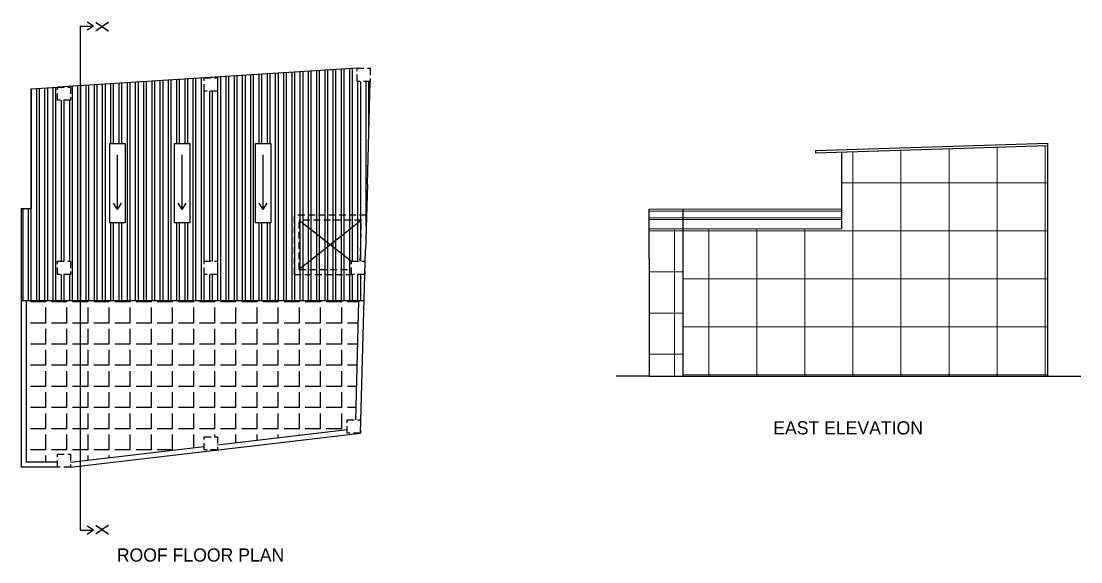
# Model space of a CAD drawing. Header units: inches. Extents: x 10143 to 23587, y -150 to 2442.
# Drawn here: x 18080 to 19045, y 807 to 1299 of the extents above; entities that cross this region are included whole.
import ezdxf
from ezdxf.enums import TextEntityAlignment as Align

# ---------------------------------------------------------------- set-up
doc = ezdxf.new("R2010")
doc.units = ezdxf.units.IN
doc.header["$LTSCALE"] = 0.5
doc.header["$MEASUREMENT"] = 0
doc.linetypes.add('DASHED2', pattern=[0.375, 0.25, -0.125])
for name, color, linetype, lineweight in [('A_hatch', 253, 'Continuous', 5), ('DW TEXT', 92, 'Continuous', 15), ('ELEVATION', 85, 'Continuous', 9), ('Toilet', 7, 'Continuous', 25)]:
    doc.layers.add(name, color=color, linetype=linetype, lineweight=lineweight)
doc.styles.add('CEN', font='GOTHIC.TTF')

msp = doc.modelspace()

# ---------------------------------------------------------------- hatches: boundary and pattern name
at = {"layer": 'A_hatch', "ltscale": 5}
h = msp.add_hatch(dxfattribs=at)
h.set_pattern_fill('ANSI37', color=11, scale=350, angle=45)
h.set_pattern_definition([(90, (6937.79, 1371.034), (-43.75, 0), []), (180, (6937.79, 1371.034), (-4e-15, -43.75), [])])
h.paths.add_polyline_path([(19015.32, 976.24), (19015.32, 1088.24), (19015.32, 1186.24), (18827.59, 1180.24), (18827.59, 1110.24), (18683.22, 1110.24), (18683.22, 976.24)])
h = msp.add_hatch(dxfattribs=at)
h.set_pattern_fill('ANSI37', color=11, scale=300, angle=45)
h.set_pattern_definition([(90, (6937.79, 1371.034), (-37.5, 0), []), (180, (6937.79, 1371.034), (-4e-15, -37.5), [])])
h.paths.add_polyline_path([(18652.09, 1110.24), (18652.09, 976.24), (18683.22, 976.24), (18683.22, 1110.24)])
at = {"layer": 'Toilet'}
h = msp.add_hatch(dxfattribs=at)
h.set_pattern_fill('ANSI32', color=256, scale=20, angle=45)
h.set_pattern_definition([(90, (8404.531, 3523.9935), (-7.5, 0), []), (90, (8407.031, 3526.4935), (-7.5, 0), [])])
h.paths.add_polyline_path([(18246.98, 1247.75), (18258.98, 1247.75), (18258.98, 1235.75), (18246.98, 1235.75), (18246.98, 1247.75), (18134.11, 1240.7), (18134.11, 1044.72), (18392.63, 1044.72), (18393.31, 1068.72), (18381.31, 1068.72), (18381.31, 1080.72), (18393.64, 1080.72), (18393.93, 1091), (18395.61, 1151), (18398.23, 1244.46), (18386.23, 1244.46), (18386.23, 1256.46)])
h.paths.add_polyline_path([(18307.59, 1115.89), (18293.67, 1115.89), (18293.67, 1188.09), (18307.59, 1188.09)], flags=16)
h.paths.add_polyline_path([(18233.94, 1115.89), (18220.02, 1115.89), (18220.02, 1188.09), (18233.94, 1188.09)], flags=16)
h.paths.add_polyline_path([(18258.98, 1080.72), (18258.98, 1068.72), (18246.98, 1068.72), (18246.98, 1080.72)], flags=16)
h.paths.add_polyline_path([(18174.99, 1115.89), (18161.07, 1115.89), (18161.07, 1188.09), (18174.99, 1188.09)], flags=16)
h.paths.add_polyline_path([(18113.36, 1227.4), (18113.36, 1239.4), (18089.36, 1237.9), (18089.36, 1128.72), (18080.36, 1128.72), (18080.36, 1044.72), (18134.11, 1044.72), (18134.11, 1240.7), (18113.36, 1239.4), (18125.36, 1239.4), (18125.36, 1227.4)])
h.paths.add_polyline_path([(18125.36, 1080.72), (18125.36, 1068.72), (18113.36, 1068.72), (18113.36, 1080.72)], flags=16)
h = msp.add_hatch(dxfattribs=at)
h.set_pattern_fill('ANGLE', color=256, scale=70, angle=90)
h.set_pattern_definition([(90, (18372.207, -8773.728), (-19.25, 1e-15), [14, -5.25]), (180, (18372.207, -8773.728), (-2e-15, -19.25), [14, -5.25])])
h.paths.add_polyline_path([(18134.11, 1044.72), (18134.11, 898.79), (18246.98, 912.11), (18246.98, 920.99), (18258.98, 920.99), (18258.98, 913.52), (18377.26, 927.47), (18377.26, 936.36), (18385.09, 936.36), (18387.91, 1044.72)])
h.paths.add_polyline_path([(18084.86, 897.73), (18113.36, 897.73), (18113.36, 905.23), (18125.36, 905.23), (18125.36, 897.76), (18134.11, 898.79), (18134.11, 1044.72), (18084.86, 1044.72)])

# ---------------------------------------------------------------- linework, layer by layer
at = {"layer": 'A_hatch', "color": 11, "ltscale": 5}
for p, q in [((18827.59, 1128.24), (18652.09, 1128.24)), ((18827.59, 1126.24), (18652.09, 1126.24)), ((18827.59, 1120.24), (18652.09, 1120.24)), ((18827.59, 1118.74), (18652.09, 1118.74)), ((18827.59, 1110.24), (18652.09, 1110.24))]:
    msp.add_line(p, q, dxfattribs=at)
at = {"layer": 'ELEVATION'}
msp.add_line((18652.09, 1128.24), (18652.09, 1088.24), dxfattribs=at)
at = {"layer": 'Toilet'}
for p, q in [((18134.11, 1294.89), (18134.11, 835.85)), ((18134.11, 1294.89), (18146.11, 1294.89)), ((18146.11, 1294.89), (18140.44, 1298.59)), ((18146.11, 1294.89), (18140.44, 1291.19)), ((18386.23, 1256.46), (18113.36, 1239.4)), ((18089.36, 1237.9), (18113.36, 1239.4)), ((18089.36, 1237.9), (18089.36, 1128.72)), ((18395.61, 1151), (18398.23, 1244.46)), ((18803.59, 1181.48), (19015.32, 1188.24)), ((19015.32, 1088.24), (19015.32, 1188.24)), ((18168.03, 1128.02), (18168.03, 1177.52)), ((18226.98, 1128.02), (18226.98, 1177.52)), ((18300.63, 1128.02), (18300.63, 1177.52)), ((18803.59, 1179.47), (19015.32, 1186.24)), ((18803.59, 1181.48), (18803.59, 1179.47)), ((18827.59, 1110.24), (18827.59, 1180.24)), ((18395.61, 1151), (18393.93, 1091)), ((18168.03, 1128.02), (18164.4, 1133.66)), ((18168.03, 1128.02), (18171.66, 1133.66)), ((18226.98, 1128.02), (18223.35, 1133.66)), ((18226.98, 1128.02), (18230.61, 1133.66)), ((18300.63, 1128.02), (18297, 1133.66)), ((18300.63, 1128.02), (18304.26, 1133.66)), ((18080.36, 1128.72), (18080.36, 893.23)), ((18080.36, 1128.72), (18089.36, 1128.72)), ((18652.09, 1088.24), (18652.09, 1128.24)), ((18652.09, 1083.24), (18652.09, 1128.24)), ((18683.22, 976.24), (18683.22, 1128.24)), ((18390.19, 1118.22), (18333.65, 1073.22)), ((18333.65, 1118.22), (18381.31, 1080.72)), ((18389.26, 924.36), (18393.93, 1091)), ((18393.9, 1089.72), (18393.89, 1089.72)), ((18652.09, 1083.24), (18652.09, 1083.24)), ((18652.09, 1083.24), (18652.09, 976.24)), ((19015.32, 976.24), (19015.32, 1088.24)), ((18392.63, 1044.72), (18080.36, 1044.72)), ((18084.86, 1044.72), (18084.86, 897.73)), ((18385.09, 936.36), (18387.91, 1044.72)), ((18652.09, 976.24), (18622.09, 976.24)), ((18652.09, 976.24), (19015.32, 976.24)), ((19015.32, 976.24), (19045.32, 976.24)), ((18258.98, 913.52), (18377.26, 927.47)), ((18125.36, 893.23), (18389.26, 924.36)), ((18125.36, 897.76), (18246.98, 912.11)), ((18113.36, 897.73), (18084.86, 897.73)), ((18113.36, 893.23), (18080.36, 893.23)), ((18146.11, 835.85), (18140.44, 839.55)), ((18134.11, 835.85), (18146.11, 835.85)), ((18146.11, 835.85), (18140.44, 832.15))]:
    msp.add_line(p, q, dxfattribs=at)
at = {"layer": 'Toilet', "linetype": 'DASHED2', "ltscale": 50}
for p, q in [((18394.82, 1122.72), (18329.15, 1122.72)), ((18329.15, 1068.72), (18329.15, 1122.72)), ((18390.19, 1118.22), (18333.65, 1118.22)), ((18333.65, 1073.22), (18333.65, 1118.22)), ((18389.14, 1080.72), (18390.19, 1118.22)), ((18333.65, 1073.22), (18381.31, 1073.22)), ((18329.15, 1068.72), (18381.31, 1068.72))]:
    msp.add_line(p, q, dxfattribs=at)
for points in [[(18386.23, 1244.46), (18386.23, 1256.46), (18398.23, 1256.46), (18398.23, 1244.46)], [(18246.98, 1235.75), (18246.98, 1247.75), (18258.98, 1247.75), (18258.98, 1235.75)], [(18113.36, 1227.4), (18113.36, 1239.4), (18125.36, 1239.4), (18125.36, 1227.4)], [(18113.36, 1068.72), (18113.36, 1080.72), (18125.36, 1080.72), (18125.36, 1068.72)], [(18246.98, 1068.72), (18246.98, 1080.72), (18258.98, 1080.72), (18258.98, 1068.72)], [(18381.31, 1068.72), (18381.31, 1080.72), (18393.31, 1080.72), (18393.31, 1068.72)], [(18377.26, 924.36), (18377.26, 936.36), (18389.26, 936.36), (18389.26, 924.36)], [(18246.98, 908.99), (18246.98, 920.99), (18258.98, 920.99), (18258.98, 908.99)], [(18113.36, 893.23), (18113.36, 905.23), (18125.36, 905.23), (18125.36, 893.23)]]:
    msp.add_lwpolyline(points, close=True, dxfattribs=at)
at = {"layer": 'Toilet'}
for points in [[(18161.07, 1115.89), (18161.07, 1188.09), (18174.99, 1188.09), (18174.99, 1115.89)], [(18220.02, 1115.89), (18220.02, 1188.09), (18233.94, 1188.09), (18233.94, 1115.89)], [(18293.67, 1115.89), (18293.67, 1188.09), (18307.59, 1188.09), (18307.59, 1115.89)]]:
    msp.add_lwpolyline(points, close=True, dxfattribs=at)

# ---------------------------------------------------------------- texts
at = {"layer": 'DW TEXT', "ltscale": 0.13, "style": 'CEN'}
for p in [(18154.16, 1294.32), (18154.16, 836.41)]:
    msp.add_text('X', height=12, rotation=90, dxfattribs=at).set_placement(p, align=Align.MIDDLE_CENTER)
for s, p in [('EAST ELEVATION', (18833.41, 929.12)), ('ROOF FLOOR PLAN', (18243.68, 813.32))]:
    msp.add_text(s, height=12, dxfattribs=at).set_placement(p, align=Align.MIDDLE_CENTER)

doc.saveas('drawing.dxf')
